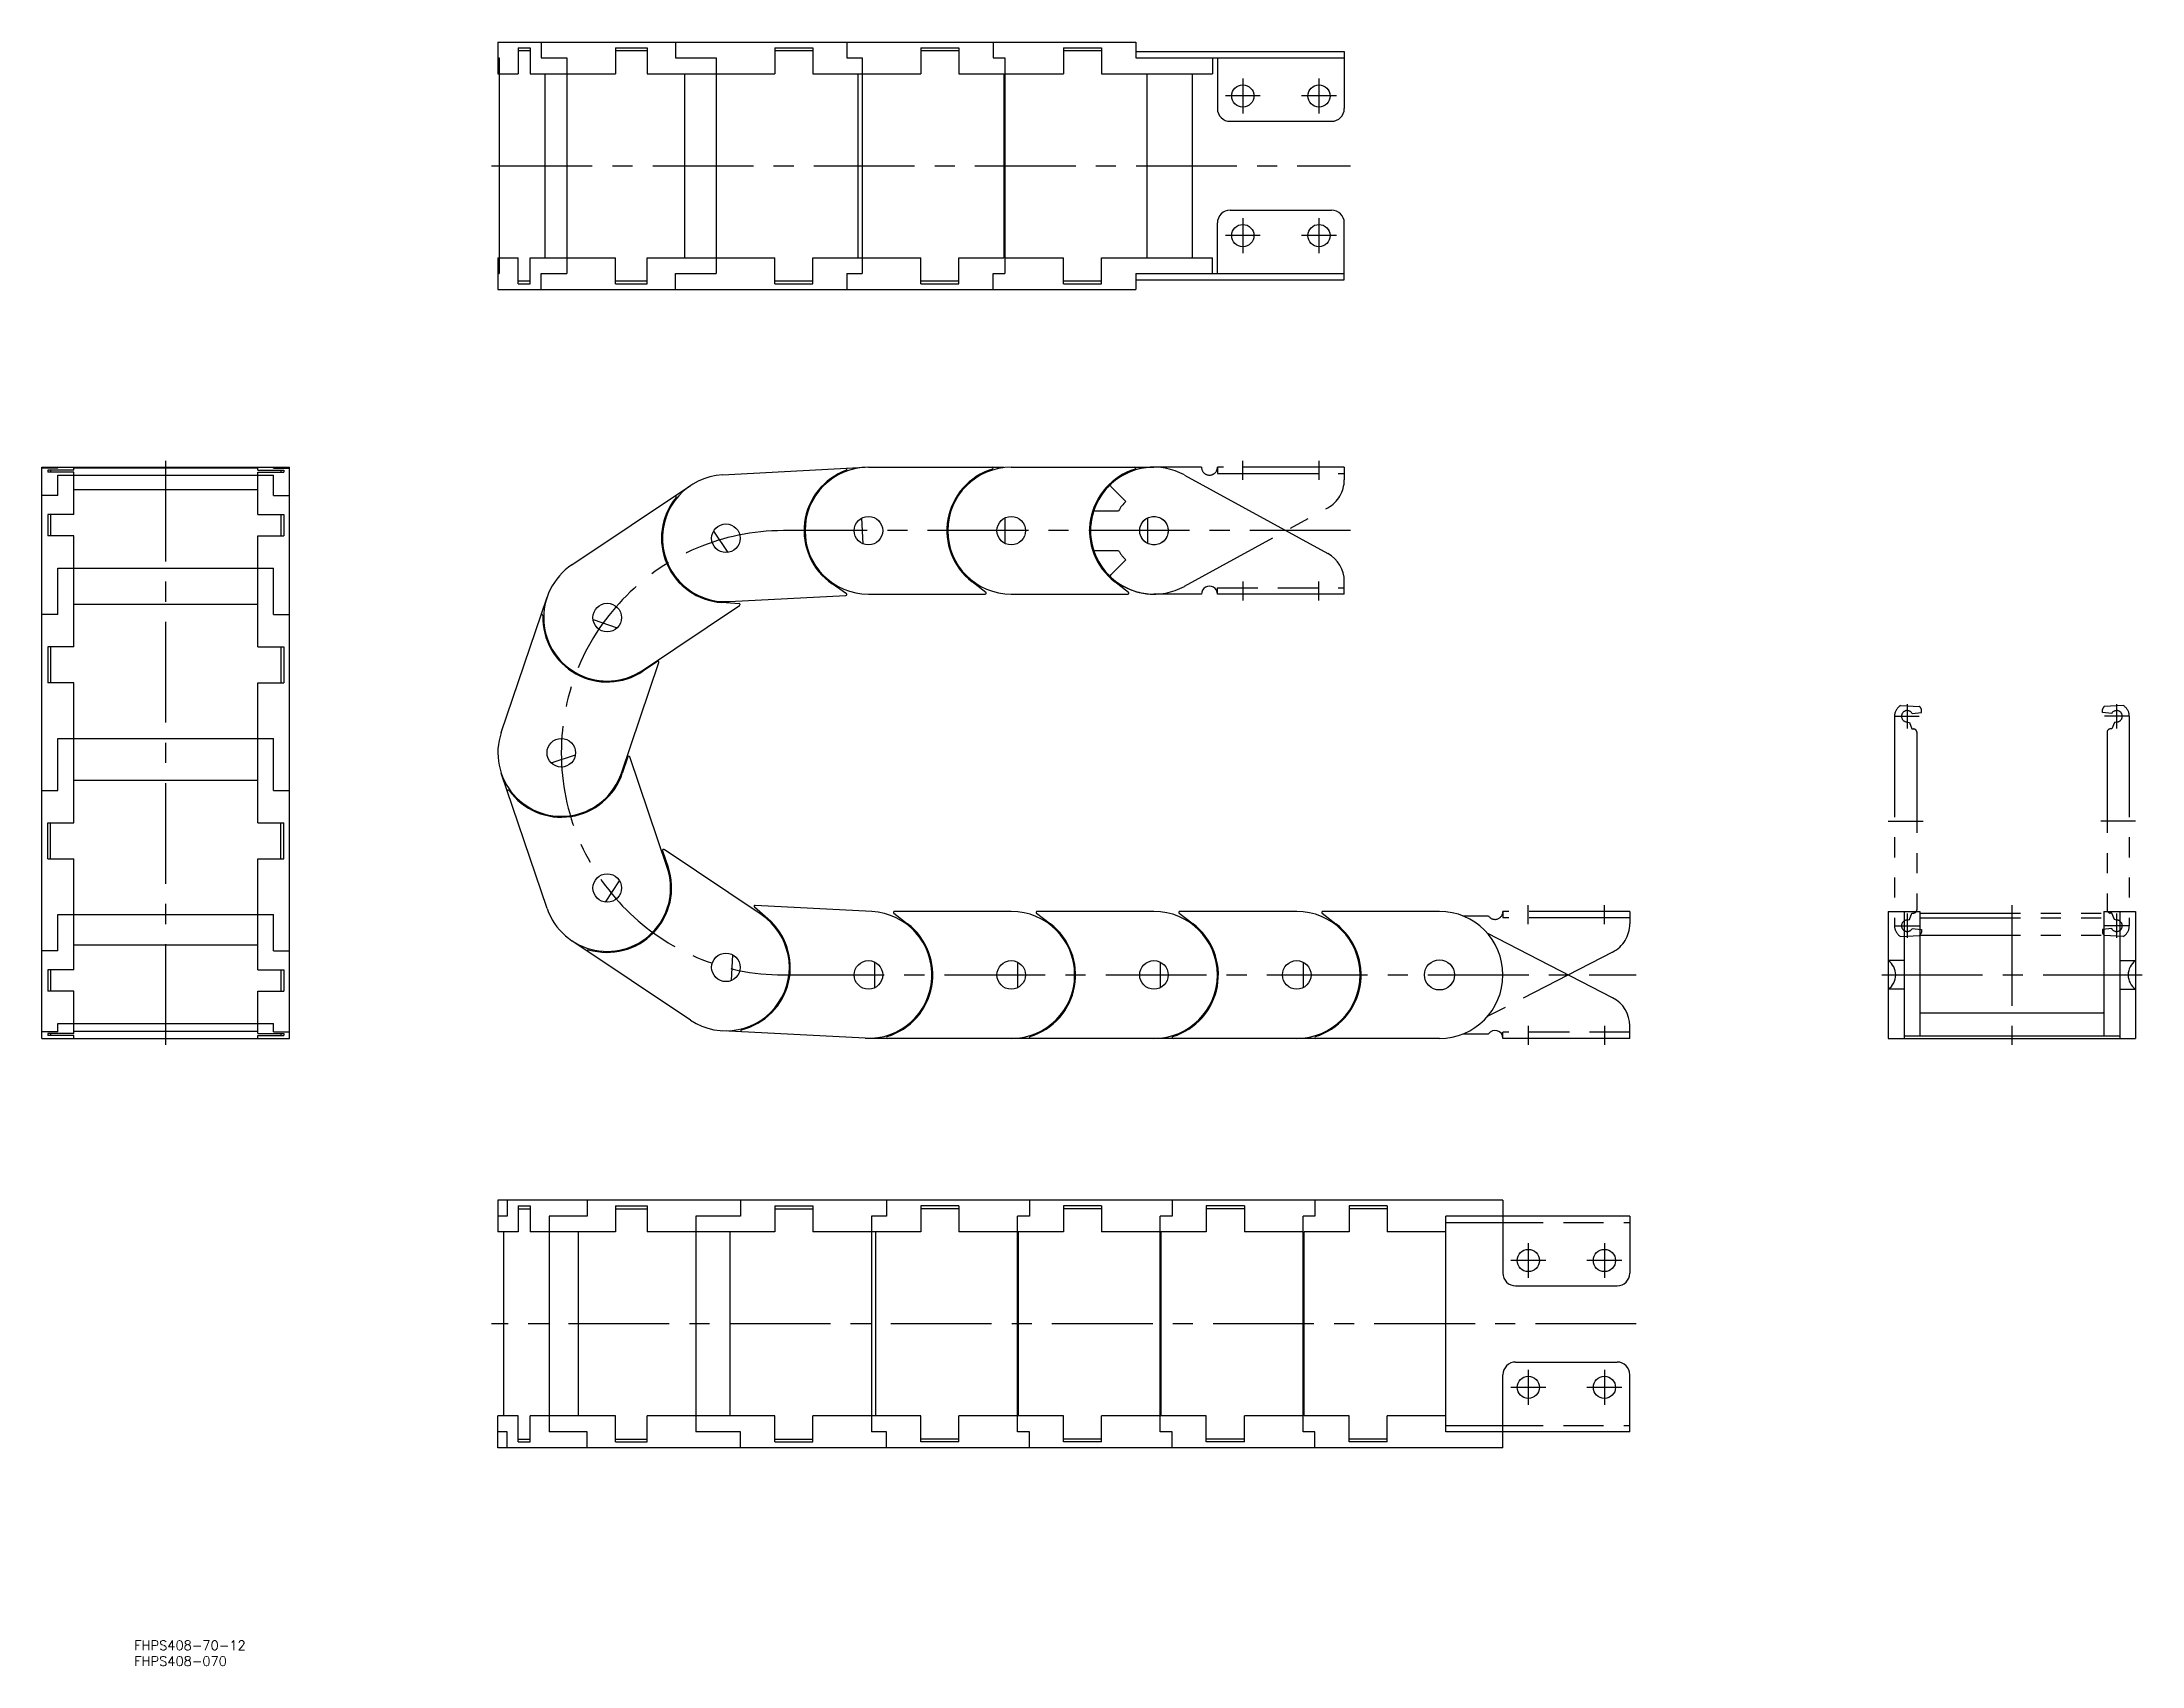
# Model space of a CAD drawing. Extents: x 0 to 662, y -198 to 314.
import ezdxf

# ---------------------------------------------------------------- set-up
doc = ezdxf.new("R2010")
doc.units = 0
for name, pattern in [('CENTER', [50.8, 31.75, -6.35, 6.35, -6.35]), ('DASHED', [19.05, 12.7, -6.35]), ('PHANTOM', [63.5, 31.75, -6.35, 6.35, -6.35, 6.35, -6.35])]:
    doc.linetypes.add(name, pattern=pattern)
doc.layers.get('0').update_dxf_attribs({"linetype": 'CONTINUOUS'})
doc.layers.add('CENTER', color=1, linetype='CENTER')
doc.styles.get("Standard").update_dxf_attribs({"font": 'txt.shx', "height": 3, "bigfont": 'bigfont.shx'})

msp = doc.modelspace()

# ---------------------------------------------------------------- linework, layer by layer
at = {"color": 7, "linetype": 'CONTINUOUS'}
for p, q in [((143.7, 314.08), (344.79, 314.08)), ((143.7, 314.08), (143.7, 304.08)), ((150.07, 312.28), (150.07, 304.08)), ((150.07, 312.28), (153.92, 312.28)), ((150.07, 311.38), (153.92, 311.38)), ((153.92, 312.28), (153.92, 304.08)), ((157.39, 314.08), (157.39, 309.08)), ((180.77, 312.28), (190.75, 312.28)), ((180.77, 312.28), (180.77, 304.08)), ((180.77, 311.38), (190.75, 311.38)), ((190.75, 312.28), (190.75, 304.08)), ((199.71, 314.08), (199.71, 309.08)), ((231, 312.28), (242.98, 312.28)), ((231, 312.28), (231, 304.08)), ((231, 311.38), (242.98, 311.38)), ((242.98, 312.28), (242.98, 304.08)), ((253.74, 314.08), (253.74, 309.08)), ((277.02, 312.28), (289.02, 312.28)), ((277.02, 312.28), (277.02, 304.08)), ((277.02, 311.38), (289.02, 311.38)), ((289.02, 312.28), (289.02, 304.08)), ((299.79, 314.08), (299.79, 309.08)), ((322.02, 312.28), (334.02, 312.28)), ((322.02, 312.28), (322.02, 304.08)), ((322.02, 311.38), (334.02, 311.38)), ((334.02, 312.28), (334.02, 304.08)), ((344.79, 314.08), (344.79, 309.08)), ((143.7, 309.08), (144.12, 309.08)), ((144.12, 309.08), (144.12, 241.08)), ((157.39, 309.08), (165.39, 309.08)), ((165.39, 309.08), (165.39, 241.08)), ((199.71, 309.08), (212.52, 309.08)), ((212.52, 309.08), (212.52, 241.08)), ((253.74, 309.08), (258.52, 309.08)), ((258.52, 309.08), (258.52, 241.08)), ((299.79, 309.08), (303.52, 309.08)), ((303.52, 309.08), (303.52, 241.08)), ((344.79, 311.08), (410.52, 311.08)), ((344.79, 309.08), (410.52, 309.08)), ((369.02, 309.08), (369.02, 304.08)), ((370.52, 309.08), (370.52, 293.08)), ((410.52, 311.08), (410.52, 293.08)), ((143.7, 304.08), (150.07, 304.08)), ((153.92, 304.08), (180.77, 304.08)), ((158.49, 304.08), (158.49, 246.08)), ((190.75, 304.08), (231, 304.08)), ((202.56, 304.08), (202.56, 246.08)), ((242.98, 304.08), (277.02, 304.08)), ((257.16, 304.08), (257.16, 246.08)), ((289.02, 304.08), (303.22, 304.08)), ((303.22, 304.08), (303.22, 246.08)), ((303.52, 304.08), (322.02, 304.08)), ((334.02, 304.08), (369.02, 304.08)), ((348.22, 304.08), (348.22, 246.08)), ((362.52, 304.08), (362.52, 246.08)), ((374.52, 289.08), (406.52, 289.08)), ((374.52, 261.08), (406.52, 261.08)), ((370.52, 241.08), (370.52, 257.08)), ((410.52, 239.08), (410.52, 257.08)), ((143.7, 246.08), (150.07, 246.08)), ((143.7, 246.08), (143.7, 236.08)), ((150.07, 237.88), (150.07, 246.08)), ((153.92, 246.08), (180.77, 246.08)), ((153.92, 237.88), (153.92, 246.08)), ((180.77, 237.88), (180.77, 246.08)), ((190.75, 246.08), (231, 246.08)), ((190.75, 237.88), (190.75, 246.08)), ((231, 237.88), (231, 246.08)), ((242.98, 246.08), (277.02, 246.08)), ((242.98, 237.88), (242.98, 246.08)), ((277.02, 237.88), (277.02, 246.08)), ((289.02, 246.08), (303.22, 246.08)), ((289.02, 237.88), (289.02, 246.08)), ((303.52, 246.08), (322.02, 246.08)), ((322.02, 237.88), (322.02, 246.08)), ((334.02, 246.08), (369.02, 246.08)), ((334.02, 237.88), (334.02, 246.08)), ((369.02, 241.08), (369.02, 246.08)), ((143.7, 241.08), (144.12, 241.08)), ((150.07, 238.78), (153.92, 238.78)), ((157.39, 241.08), (165.39, 241.08)), ((157.39, 236.08), (157.39, 241.08)), ((180.77, 238.78), (190.75, 238.78)), ((199.71, 241.08), (212.52, 241.08)), ((199.71, 236.08), (199.71, 241.08)), ((231, 238.78), (242.98, 238.78)), ((253.74, 241.08), (253.74, 236.08)), ((253.74, 241.08), (258.52, 241.08)), ((277.02, 238.78), (289.02, 238.78)), ((299.79, 236.08), (299.79, 241.08)), ((299.79, 241.08), (303.52, 241.08)), ((322.02, 238.78), (334.02, 238.78)), ((344.79, 241.08), (410.52, 241.08)), ((344.79, 241.08), (344.79, 236.08)), ((344.79, 239.08), (410.52, 239.08)), ((143.7, 236.08), (344.79, 236.08)), ((150.07, 237.88), (153.92, 237.88)), ((180.77, 237.88), (190.75, 237.88)), ((231, 237.88), (242.98, 237.88)), ((277.02, 237.88), (289.02, 237.88)), ((322.02, 237.88), (334.02, 237.88)), ((0, 0), (0, 180.08)), ((0, 180.08), (78, 180.08)), ((5, 179.75), (0, 179.75)), ((10, 179.17), (1.8, 179.17)), ((1.8, 179.17), (1.8, 178.54)), ((2.7, 179.17), (2.7, 178.54)), ((5, 179.75), (5, 180.08)), ((10, 179.17), (10, 180.08)), ((10, 179.93), (68, 179.93)), ((68, 179.17), (68, 180.08)), ((68, 179.17), (76.2, 179.17)), ((73, 179.75), (73, 180.08)), ((73, 179.75), (78, 179.75)), ((75.3, 179.17), (75.3, 178.54)), ((76.2, 179.17), (76.2, 178.54)), ((78, 0), (78, 180.08)), ((214.52, 177.66), (259.46, 180.05)), ((260.52, 180.08), (303.22, 180.08)), ((305.52, 180.08), (350.52, 180.08)), ((10, 178.54), (1.8, 178.54)), ((5, 177.56), (73, 177.56)), ((5, 171.14), (5, 177.56)), ((10, 165.15), (10, 178.54)), ((10, 173.04), (68, 173.04)), ((68, 165.15), (68, 178.54)), ((68, 178.54), (76.2, 178.54)), ((73, 171.14), (73, 177.56)), ((167.05, 149.32), (204.47, 174.32)), ((336.88, 174), (341.61, 169.27)), ((360.13, 177.62), (405.32, 152.85)), ((5, 171.14), (0, 171.14)), ((73, 171.14), (78, 171.14)), ((331.9, 166.38), (339.37, 166.38)), ((10, 165.15), (1.8, 165.15)), ((1.8, 165.15), (1.8, 158.49)), ((2.7, 165.15), (2.7, 158.49)), ((68, 165.15), (76.2, 165.15)), ((75.3, 165.15), (75.3, 158.49)), ((76.2, 165.15), (76.2, 158.49)), ((211.68, 159.93), (216.16, 153.23)), ((258.31, 164), (258.73, 155.95)), ((303.52, 164.11), (303.52, 156.05)), ((348.52, 164.11), (348.52, 156.05)), ((10, 158.49), (1.8, 158.49)), ((10, 123.49), (10, 158.49)), ((68, 123.49), (68, 158.49)), ((68, 158.49), (76.2, 158.49)), ((5, 148.21), (73, 148.21)), ((5, 133.7), (5, 148.21)), ((73, 133.7), (73, 148.21)), ((144.76, 96.51), (159.23, 139.12)), ((216.64, 137.72), (253.42, 139.67)), ((253.58, 140.22), (249.03, 143.34)), ((260.52, 140.08), (297.35, 140.08)), ((297.53, 140.62), (293.16, 143.97)), ((305.52, 140.08), (342.35, 140.08)), ((342.53, 140.62), (338.16, 143.97)), ((365.52, 140.08), (350.52, 140.08)), ((410.52, 140.08), (370.52, 140.08)), ((410.52, 140.08), (410.52, 144.08)), ((5, 133.7), (0, 133.7)), ((10, 136.94), (68, 136.94)), ((73, 133.7), (78, 133.7)), ((189.28, 116.06), (219.9, 136.53)), ((219.76, 137.07), (214.25, 137.43)), ((173.7, 132.09), (181.34, 129.5)), ((10, 123.49), (1.8, 123.49)), ((1.8, 123.49), (1.8, 112.13)), ((2.7, 123.49), (2.7, 112.13)), ((68, 123.49), (76.2, 123.49)), ((75.3, 123.49), (75.3, 112.13)), ((76.2, 123.49), (76.2, 112.13)), ((182.64, 83.65), (194.48, 118.53)), ((194.03, 118.87), (189.44, 115.81)), ((10, 112.13), (1.8, 112.13)), ((10, 68.02), (10, 112.13)), ((68, 112.13), (76.2, 112.13)), ((68, 68.02), (68, 112.13)), ((5, 94.61), (73, 94.61)), ((5, 78.23), (5, 94.61)), ((73, 78.23), (73, 94.61)), ((160.53, 86.89), (168.16, 89.48)), ((184.7, 88.77), (182.92, 83.55)), ((197.1, 53.89), (185.26, 88.77)), ((10, 81.47), (68, 81.47)), ((159.23, 41.04), (144.76, 83.65)), ((0, 78.23), (5, 78.23)), ((73, 78.23), (78, 78.23)), ((1.8, 68.02), (10, 68.02)), ((1.8, 56.66), (1.8, 68.02)), ((2.7, 56.66), (2.7, 68.02)), ((68, 68.02), (76.2, 68.02)), ((75.3, 56.66), (75.3, 68.02)), ((76.2, 56.66), (76.2, 68.02)), ((1.8, 56.66), (10, 56.66)), ((10, 21.67), (10, 56.66)), ((68, 21.67), (68, 56.66)), ((68, 56.66), (76.2, 56.66)), ((195.62, 59.21), (197.39, 53.99)), ((226.69, 39.09), (196.07, 59.56)), ((177.59, 43), (182.07, 49.71)), ((224.58, 41.48), (228.77, 37.89)), ((261.58, 40.05), (224.79, 42)), ((305.52, 40.08), (268.68, 40.08)), ((350.52, 40.08), (313.68, 40.08)), ((395.52, 40.08), (358.68, 40.08)), ((440.52, 40.08), (403.68, 40.08)), ((581.97, 40.08), (581.97, 0.08)), ((581.97, 40.08), (591.97, 40.08)), ((586.97, 40.08), (586.97, 0.08)), ((591.97, 40.08), (591.97, 0.83)), ((649.97, 40.08), (649.97, 0.83)), ((649.97, 40.08), (659.97, 40.08)), ((654.97, 40.08), (654.97, 0.08)), ((659.97, 40.08), (659.97, 0.08)), ((5, 39.14), (73, 39.14)), ((5, 27.66), (5, 39.14)), ((73, 27.66), (73, 39.14)), ((268.5, 39.54), (272.87, 36.18)), ((313.5, 39.54), (317.87, 36.18)), ((358.5, 39.54), (362.87, 36.18)), ((403.5, 39.54), (407.87, 36.18)), ((495.1, 12.87), (455.57, 33.24)), ((5, 27.66), (0, 27.66)), ((10, 29.56), (68, 29.56)), ((73, 27.66), (78, 27.66)), ((204.47, 5.83), (167.05, 30.84)), ((10, 21.67), (1.8, 21.67)), ((1.8, 21.67), (1.8, 15)), ((2.7, 21.67), (2.7, 15)), ((68, 21.67), (76.2, 21.67)), ((75.3, 21.67), (75.3, 15)), ((76.2, 21.67), (76.2, 15)), ((217.36, 18.33), (217.79, 26.38)), ((262.52, 16.05), (262.52, 24.11)), ((307.52, 24.11), (307.52, 16.05)), ((352.52, 24.11), (352.52, 16.05)), ((397.52, 24.11), (397.52, 16.05)), ((586.97, 24.58), (581.97, 24.58)), ((654.97, 24.58), (659.97, 24.58)), ((10, 15), (1.8, 15)), ((10, 1.62), (10, 15)), ((68, 1.62), (68, 15)), ((68, 15), (76.2, 15)), ((586.97, 15.58), (581.97, 15.58)), ((654.97, 15.58), (659.97, 15.58)), ((592.27, 8.08), (649.67, 8.08)), ((5, 2.19), (0, 2.19)), ((0, 0), (78, 0)), ((10, 1.62), (1.8, 1.62)), ((1.8, 1.62), (1.8, 0.98)), ((10, 0.98), (1.8, 0.98)), ((2.7, 1.62), (2.7, 0.98)), ((5, 4.72), (73, 4.72)), ((5, 2.19), (5, 4.72)), ((5, 0.08), (73, 0.08)), ((5, 0), (5, 0.08)), ((10, 2.37), (68, 2.37)), ((10, 0), (10, 0.98)), ((68, 1.62), (76.2, 1.62)), ((68, 0), (68, 0.98)), ((68, 0.98), (76.2, 0.98)), ((73, 2.19), (73, 4.72)), ((73, 2.19), (78, 2.19)), ((73, 0), (73, 0.08)), ((75.3, 1.62), (75.3, 0.98)), ((76.2, 1.62), (76.2, 0.98)), ((259.46, 0.11), (214.52, 2.49)), ((440.52, 0.08), (260.52, 0.08)), ((447.87, 1.48), (455.95, 1.48)), ((500.52, 0.08), (460.52, 0.08)), ((500.52, 0.08), (500.52, 3.98)), ((581.97, 0.08), (659.97, 0.08)), ((586.97, 0.83), (654.97, 0.83)), ((143.7, -50.92), (143.7, -60.92)), ((460.52, -50.92), (143.7, -50.92)), ((146.6, -50.92), (146.6, -55.92)), ((150.07, -52.72), (153.92, -52.72)), ((150.07, -52.72), (150.07, -60.92)), ((153.92, -52.72), (153.92, -60.92)), ((171.81, -50.92), (171.81, -55.92)), ((180.77, -52.72), (190.75, -52.72)), ((180.77, -52.72), (180.77, -60.92)), ((190.75, -52.72), (190.75, -60.92)), ((220.23, -50.92), (220.23, -55.92)), ((231, -52.72), (242.98, -52.72)), ((231, -52.72), (231, -60.92)), ((242.98, -52.72), (242.98, -60.92)), ((266.24, -50.92), (266.24, -55.92)), ((289.02, -52.72), (277.02, -52.72)), ((277.02, -52.72), (277.02, -60.92)), ((289.02, -52.72), (289.02, -60.92)), ((311.24, -50.92), (311.24, -55.92)), ((322.02, -52.72), (322.02, -60.92)), ((334.02, -52.72), (322.02, -52.72)), ((334.02, -52.72), (334.02, -60.92)), ((356.24, -50.92), (356.24, -55.92)), ((379.02, -52.72), (367.02, -52.72)), ((367.02, -52.72), (367.02, -60.92)), ((379.02, -52.72), (379.02, -60.92)), ((401.24, -50.92), (401.24, -55.92)), ((412.02, -52.72), (412.02, -60.92)), ((424.02, -52.72), (412.02, -52.72)), ((424.02, -52.72), (424.02, -60.92)), ((460.52, -50.92), (460.52, -73.92)), ((146.6, -55.92), (143.7, -55.92)), ((150.07, -53.62), (153.92, -53.62)), ((159.87, -55.92), (159.87, -123.92)), ((171.81, -55.92), (159.87, -55.92)), ((180.77, -53.62), (190.75, -53.62)), ((206.13, -55.92), (206.13, -123.92)), ((220.23, -55.92), (206.13, -55.92)), ((231, -53.62), (242.98, -53.62)), ((261.45, -55.92), (261.45, -123.92)), ((266.24, -55.92), (261.45, -55.92)), ((289.02, -53.62), (277.02, -53.62)), ((307.52, -123.92), (307.52, -55.92)), ((311.24, -55.92), (307.52, -55.92)), ((334.02, -53.62), (322.02, -53.62)), ((352.52, -123.92), (352.52, -55.92)), ((356.24, -55.92), (352.52, -55.92)), ((379.02, -53.62), (367.02, -53.62)), ((397.52, -123.92), (397.52, -55.92)), ((401.24, -55.92), (397.52, -55.92)), ((424.02, -53.62), (412.02, -53.62)), ((500.52, -55.92), (442.52, -55.92)), ((442.52, -123.92), (442.52, -55.92)), ((442.52, -57.92), (460.52, -57.92)), ((500.52, -55.92), (500.52, -73.92)), ((150.07, -60.92), (143.7, -60.92)), ((145.5, -60.92), (145.5, -118.92)), ((180.77, -60.92), (153.92, -60.92)), ((168.97, -60.92), (168.97, -118.92)), ((231, -60.92), (190.75, -60.92)), ((216.82, -60.92), (216.82, -118.92)), ((277.02, -60.92), (242.98, -60.92)), ((262.82, -118.92), (262.82, -60.92)), ((322.02, -60.92), (289.02, -60.92)), ((307.82, -118.92), (307.82, -60.92)), ((367.02, -60.92), (334.02, -60.92)), ((352.82, -118.92), (352.82, -60.92)), ((397.52, -60.92), (379.02, -60.92)), ((397.82, -118.92), (397.82, -60.92)), ((412.02, -60.92), (397.82, -60.92)), ((442.52, -60.92), (424.02, -60.92)), ((464.52, -77.92), (496.52, -77.92)), ((464.52, -101.92), (496.52, -101.92)), ((460.52, -128.92), (460.52, -105.92)), ((500.52, -123.92), (500.52, -105.92)), ((150.07, -118.92), (143.7, -118.92)), ((143.7, -128.92), (143.7, -118.92)), ((150.07, -127.12), (150.07, -118.92)), ((180.77, -118.92), (153.92, -118.92)), ((153.92, -127.12), (153.92, -118.92)), ((180.77, -127.12), (180.77, -118.92)), ((231, -118.92), (190.75, -118.92)), ((190.75, -127.12), (190.75, -118.92)), ((231, -127.12), (231, -118.92)), ((277.02, -118.92), (242.98, -118.92)), ((242.98, -127.12), (242.98, -118.92)), ((277.02, -127.12), (277.02, -118.92)), ((289.02, -127.12), (289.02, -118.92)), ((322.02, -118.92), (289.02, -118.92)), ((322.02, -127.12), (322.02, -118.92)), ((367.02, -118.92), (334.02, -118.92)), ((334.02, -127.12), (334.02, -118.92)), ((367.02, -127.12), (367.02, -118.92)), ((397.52, -118.92), (379.02, -118.92)), ((379.02, -127.12), (379.02, -118.92)), ((412.02, -118.92), (397.82, -118.92)), ((412.02, -127.12), (412.02, -118.92)), ((442.52, -118.92), (424.02, -118.92)), ((424.02, -127.12), (424.02, -118.92)), ((146.6, -123.92), (143.7, -123.92)), ((146.6, -128.92), (146.6, -123.92)), ((171.81, -123.92), (159.87, -123.92)), ((171.81, -128.92), (171.81, -123.92)), ((220.23, -123.92), (206.13, -123.92)), ((220.23, -128.92), (220.23, -123.92)), ((266.24, -123.92), (261.45, -123.92)), ((266.24, -128.92), (266.24, -123.92)), ((311.24, -123.92), (307.52, -123.92)), ((311.24, -128.92), (311.24, -123.92)), ((356.24, -123.92), (352.52, -123.92)), ((356.24, -128.92), (356.24, -123.92)), ((401.24, -123.92), (397.52, -123.92)), ((401.24, -128.92), (401.24, -123.92)), ((442.52, -121.92), (460.52, -121.92)), ((500.52, -123.92), (442.52, -123.92)), ((460.52, -128.92), (143.7, -128.92)), ((150.07, -126.22), (153.92, -126.22)), ((150.07, -127.12), (153.92, -127.12)), ((180.77, -126.22), (190.75, -126.22)), ((180.77, -127.12), (190.75, -127.12)), ((231, -126.22), (242.98, -126.22)), ((231, -127.12), (242.98, -127.12)), ((289.02, -126.22), (277.02, -126.22)), ((289.02, -127.12), (277.02, -127.12)), ((334.02, -126.22), (322.02, -126.22)), ((334.02, -127.12), (322.02, -127.12)), ((379.02, -126.22), (367.02, -126.22)), ((379.02, -127.12), (367.02, -127.12)), ((424.02, -126.22), (412.02, -126.22)), ((424.02, -127.12), (412.02, -127.12))]:
    msp.add_line(p, q, dxfattribs=at)
at = {"color": 3, "linetype": 'PHANTOM'}
for p, q in [((365.52, 180.08), (350.52, 180.08)), ((410.52, 180.08), (370.52, 180.08)), ((370.52, 180.08), (370.52, 178.08)), ((378.52, 176.08), (378.52, 182.08)), ((402.52, 182.08), (402.52, 176.08)), ((410.52, 180.08), (410.52, 176.08)), ((370.52, 178.08), (410.52, 178.08)), ((360.13, 142.54), (405.32, 167.31)), ((331.9, 153.78), (339.37, 153.78)), ((336.88, 146.16), (341.61, 150.89)), ((583.97, 101.58), (583.97, 35.58)), ((584.17, 101.58), (591.77, 101.58)), ((585.85, 104.97), (591.87, 104.71)), ((587.97, 105.38), (587.97, 97.78)), ((587.97, 99.78), (588.67, 99.65)), ((588.67, 99.65), (589.43, 97.58)), ((589.53, 102.48), (592.47, 102.74)), ((592.47, 102.74), (592.47, 103.76)), ((649.47, 102.74), (649.47, 103.76)), ((652.41, 102.48), (649.47, 102.74)), ((656.09, 104.97), (650.07, 104.71)), ((657.77, 101.58), (650.17, 101.58)), ((653.27, 99.65), (652.51, 97.58)), ((653.97, 99.78), (653.27, 99.65)), ((653.97, 105.38), (653.97, 97.78)), ((657.97, 101.58), (657.97, 35.58)), ((589.43, 97.58), (589.97, 97.58)), ((590.97, 96.58), (590.97, 40.58)), ((650.97, 96.58), (650.97, 40.58)), ((652.51, 97.58), (651.97, 97.58)), ((581.97, 68.58), (592.97, 68.58)), ((659.97, 68.58), (648.97, 68.58)), ((500.52, 40.08), (460.52, 40.08)), ((460.52, 40.08), (460.52, 38.08)), ((468.52, 36.08), (468.52, 42.08)), ((492.52, 36.08), (492.52, 42.08)), ((500.52, 40.08), (500.52, 36.17)), ((447.87, 38.68), (455.95, 38.68)), ((500.52, 38.08), (460.52, 38.08)), ((584.17, 35.58), (591.77, 35.58)), ((587.97, 39.38), (587.97, 31.78)), ((587.97, 37.38), (588.67, 37.5)), ((588.67, 37.5), (589.43, 39.58)), ((589.43, 39.58), (589.97, 39.58)), ((589.53, 34.68), (592.47, 34.42)), ((591.97, 39.58), (649.97, 39.58)), ((591.97, 38.08), (649.97, 38.08)), ((592.47, 34.42), (592.47, 33.4)), ((652.41, 34.68), (649.47, 34.42)), ((649.47, 34.42), (649.47, 33.4)), ((657.77, 35.58), (650.17, 35.58)), ((657.77, 35.58), (650.17, 35.58)), ((652.51, 39.58), (651.97, 39.58)), ((653.27, 37.5), (652.51, 39.58)), ((653.97, 37.38), (653.27, 37.5)), ((653.97, 39.38), (653.97, 31.78)), ((653.97, 39.38), (653.97, 31.78)), ((495.1, 27.28), (455.57, 6.91)), ((585.85, 32.19), (591.87, 32.45)), ((591.97, 32.58), (649.97, 32.58)), ((656.09, 32.19), (650.07, 32.45))]:
    msp.add_line(p, q, dxfattribs=at)
at = {"color": 3, "linetype": 'DASHED'}
for p, q in [((370.52, 142.08), (410.52, 142.08)), ((370.52, 140.08), (370.52, 142.08)), ((500.52, 2.08), (460.52, 2.08)), ((460.52, 0.08), (460.52, 2.08)), ((460.52, -57.92), (500.52, -57.92)), ((460.52, -121.92), (500.52, -121.92))]:
    msp.add_line(p, q, dxfattribs=at)
at = {"color": 7, "linetype": 'CONTINUOUS'}
for centre, radius in [((378.52, 297.08), 3.5), ((402.52, 297.08), 3.5), ((378.52, 253.08), 3.5), ((402.52, 253.08), 3.5), ((215.58, 157.69), 4.5), ((260.52, 160.08), 4.5), ((305.52, 160.08), 4.5), ((350.52, 160.08), 4.5), ((178.16, 132.69), 4.5), ((163.7, 90.08), 4.5), ((178.16, 47.47), 4.5), ((215.58, 22.46), 4.5), ((260.52, 20.08), 4.5), ((305.52, 20.08), 4.5), ((350.52, 20.08), 4.5), ((395.52, 20.08), 4.5), ((440.52, 20.08), 4.75), ((468.52, -69.92), 3.5), ((492.52, -69.92), 3.5), ((468.52, -109.92), 3.5), ((492.52, -109.92), 3.5)]:
    msp.add_circle(centre, radius, dxfattribs=at)
at = {"color": 3, "linetype": 'PHANTOM'}
msp.add_circle((350.52, 160.08), 4.5, dxfattribs=at)
at = {"color": 7, "linetype": 'CONTINUOUS'}
for centre, radius, start, end in [((374.52, 293.08), 4, 179.99999, 270), ((406.52, 293.08), 4, 270, 0), ((374.52, 257.08), 4, 90, 180.00001), ((406.52, 257.08), 4, 0, 90), ((260.52, 160.08), 20.3, 110.03825, 235.5394), ((260.52, 160.08), 20, 90, 270), ((253.46, 179.43), 0.3, 290.03825, 93.03941), ((305.52, 160.08), 20.3, 106.99884, 232.49999), ((305.52, 160.08), 20, 90, 270), ((299.49, 179.78), 0.3, 286.99884, 90), ((350.52, 160.08), 20.3, 106.99884, 232.49999), ((350.52, 160.08), 20, 61.3418, 132.942), ((344.49, 179.78), 0.3, 286.99884, 90), ((215.58, 157.69), 20, 93.03941, 273.03941), ((337.23, 174.35), 0.5, 132.94399, 225.00199), ((215.58, 157.69), 20.3, 140.75084, 266.252), ((199.63, 170.73), 0.3, 320.75084, 123.752), ((350.52, 160.08), 20, 162.69676, 270), ((331.9, 165.88), 0.5, 89.999, 162.698), ((350.52, 160.08), 12.8, 134.105, 150.516), ((400.52, 144.08), 10, 0, 61.27425), ((178.16, 132.69), 20, 123.752, 303.75201), ((253.41, 139.97), 0.3, 273.03941, 55.53941), ((297.35, 140.38), 0.3, 270, 52.5), ((342.35, 140.38), 0.3, 270, 52.5), ((368.02, 140.08), 2.5, 0, 180.00001), ((157.57, 133.32), 0.3, 358.24954, 161.2507), ((178.16, 132.69), 20.3, 178.24954, 303.7507), ((219.74, 136.78), 0.3, 303.752, 86.252), ((194.19, 118.63), 0.3, 341.2507, 123.75071), ((163.7, 90.08), 20, 161.2507, 341.2507), ((184.98, 88.68), 0.3, 18.749, 161.249), ((163.7, 90.08), 20.3, 215.74784, 341.249), ((146.98, 78.04), 0.3, 35.74784, 198.749), ((195.9, 59.31), 0.3, 56.248, 198.748), ((178.16, 47.47), 20, 198.749, 18.749), ((178.16, 47.47), 20.3, 253.24684, 18.748), ((224.78, 41.7), 0.3, 86.961, 229.461), ((260.52, 20.08), 20, 266.961, 86.961), ((268.68, 39.78), 0.3, 90, 232.49999), ((305.52, 20.08), 20, 270, 90), ((313.68, 39.78), 0.3, 90, 232.49999), ((350.52, 20.08), 20, 270, 90), ((358.68, 39.78), 0.3, 90, 232.49999), ((395.52, 20.08), 20, 270, 90), ((403.68, 39.78), 0.3, 90, 232.49999), ((440.52, 20.08), 20, 270, 90), ((215.58, 22.46), 20, 236.248, 56.248), ((215.58, 22.46), 20.3, 283.95984, 49.461), ((260.52, 20.08), 20.3, 286.99884, 52.5), ((305.52, 20.08), 20.3, 286.99884, 52.5), ((350.52, 20.08), 20.3, 286.99884, 52.5), ((395.52, 20.08), 20.3, 286.99884, 52.5), ((172.23, 27.74), 0.3, 73.24684, 236.24799), ((578.87, 20.08), 5.46, 304.53507, 55.46493), ((663.07, 20.08), 5.46, 124.53507, 235.46493), ((490.52, 3.98), 10, 359.99899, 62.732), ((592.27, 8.38), 0.3, 180, 270), ((649.67, 8.38), 0.3, 270, 0), ((220.55, 2.47), 0.3, 103.95984, 266.961), ((266.54, 0.38), 0.3, 106.99884, 270), ((311.54, 0.38), 0.3, 106.99884, 270), ((356.54, 0.38), 0.3, 106.99884, 270), ((401.54, 0.38), 0.3, 106.99884, 270), ((458.02, 0.08), 2.5, 0.00001, 145.944), ((464.52, -73.92), 4, 179.99999, 270), ((496.52, -73.92), 4, 270, 0), ((464.52, -105.92), 4, 90, 180.00001), ((496.52, -105.92), 4, 0, 90)]:
    msp.add_arc(centre, radius, start, end, dxfattribs=at)
at = {"color": 3, "linetype": 'PHANTOM'}
for centre, radius, start, end in [((350.52, 160.08), 20, 90, 197.30324), ((368.02, 180.08), 2.5, 179.99999, 0), ((400.52, 176.08), 10, 298.72575, 0), ((331.9, 154.28), 0.5, 197.302, 270.001), ((350.52, 160.08), 12.8, 209.484, 225.895), ((337.23, 145.8), 0.5, 134.99801, 227.05601), ((350.52, 160.08), 20, 227.058, 298.6582), ((587.97, 101.58), 4, 121.99001, 180), ((587.97, 101.58), 1.8, 30.0004, 270.00001), ((587.97, 101.58), 5, 25.8374, 38.747), ((653.97, 101.58), 5, 141.253, 154.1626), ((653.97, 101.58), 1.8, 269.99999, 149.9996), ((653.97, 101.58), 4, 0, 58.00999), ((589.97, 96.58), 1, 0, 90.00001), ((651.97, 96.58), 1, 89.99999, 180), ((458.02, 40.08), 2.5, 214.056, 359.99999), ((589.97, 40.58), 1, 270, 0), ((651.97, 40.58), 1, 180, 270), ((490.52, 36.17), 10, 297.268, 0.00101), ((587.97, 35.58), 4, 180, 238.00901), ((587.97, 35.58), 1.8, 89.9999, 329.99901), ((587.97, 35.58), 5, 321.252, 334.162), ((653.97, 35.58), 5, 205.838, 218.748), ((653.97, 35.58), 1.8, 210.00099, 90.0001), ((653.97, 35.58), 4, 301.99099, 0)]:
    msp.add_arc(centre, radius, start, end, dxfattribs=at)
at = {"layer": 'CENTER', "color": 1, "linetype": 'CENTER'}
for p, q in [((378.52, 302.58), (378.52, 291.58)), ((402.52, 302.58), (402.52, 291.58)), ((384.02, 297.08), (373.02, 297.08)), ((408.02, 297.08), (397.02, 297.08)), ((141.7, 275.08), (412.52, 275.08)), ((378.52, 258.58), (378.52, 247.58)), ((402.52, 258.58), (402.52, 247.58)), ((384.02, 253.08), (373.02, 253.08)), ((408.02, 253.08), (397.02, 253.08)), ((39, -2), (39, 182.08)), ((412.52, 160.08), (233.7, 160.08)), ((378.52, 144.08), (378.52, 138.08)), ((402.52, 138.08), (402.52, 144.08)), ((620.97, 42.08), (620.97, -1.92)), ((233.7, 20.08), (502.52, 20.08)), ((579.97, 20.08), (661.97, 20.08)), ((468.52, 4.08), (468.52, -1.92)), ((492.52, 4.08), (492.52, -1.92)), ((468.52, -64.42), (468.52, -75.42)), ((492.52, -64.42), (492.52, -75.42)), ((474.02, -69.92), (463.02, -69.92)), ((498.02, -69.92), (487.02, -69.92)), ((502.52, -89.92), (141.7, -89.92)), ((468.52, -104.42), (468.52, -115.42)), ((492.52, -104.42), (492.52, -115.42)), ((474.02, -109.92), (463.02, -109.92)), ((498.02, -109.92), (487.02, -109.92))]:
    msp.add_line(p, q, dxfattribs=at)
msp.add_arc((233.7, 90.08), 70, 90, 270, dxfattribs=at)

# ---------------------------------------------------------------- texts
at = {"color": 7, "linetype": 'CONTINUOUS'}
for s, p in [('FHPS408-70-12', (29.09, -192.71)), ('FHPS408-070', (29.09, -197.71))]:
    msp.add_text(s, height=3, dxfattribs=at).set_placement(p)

doc.saveas('drawing.dxf')
